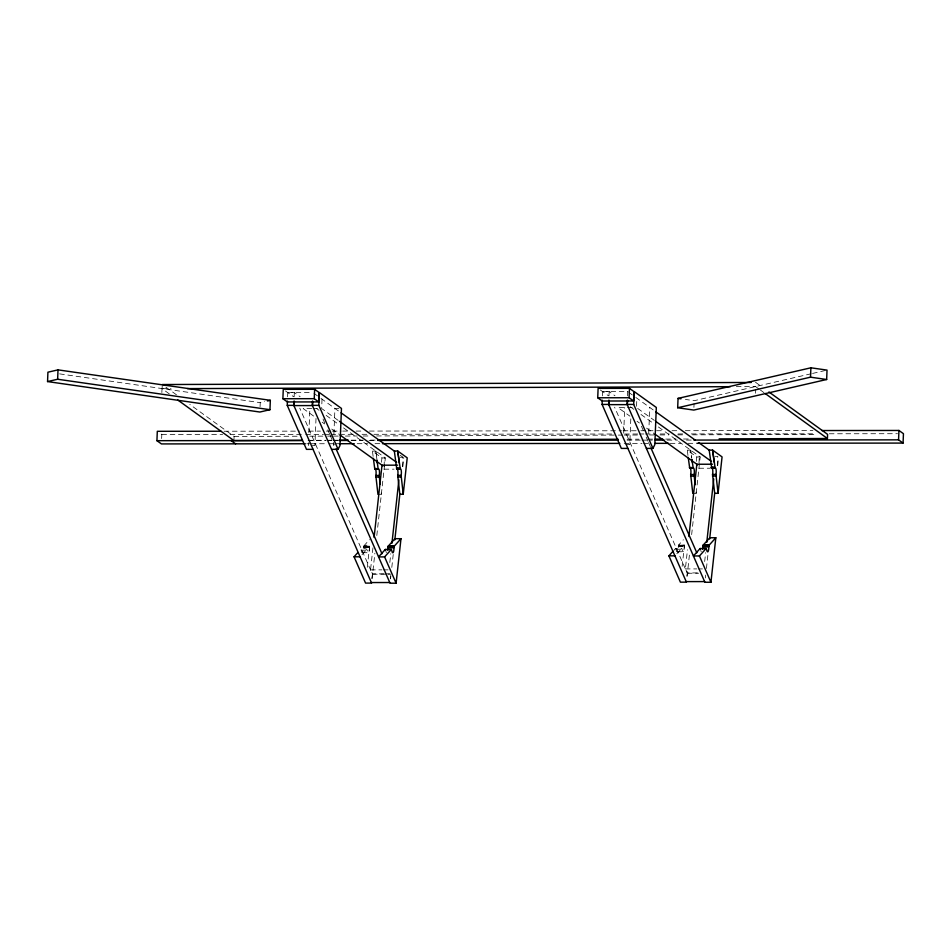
<?xml version="1.0" encoding="UTF-8"?>
<svg xmlns="http://www.w3.org/2000/svg" width="951" height="951" viewBox="0 0 951 951"><rect width="100%" height="100%" fill="white"/><g stroke="black" fill="none" stroke-linecap="round" stroke-linejoin="round"><path stroke-width="0.71" stroke-dasharray="4.75 3.57" d="M161.86 392.561L161.991 388.555M755.379 393.262L755.51 389.256M169.302 393.88L162.11 388.686L162.217 385.928M233.934 440.598L234.089 436.45L189.808 404.437M759.195 389.197L755.605 386.593L755.76 382.445L761.751 386.772M260.075 406.671L260.229 402.653L264.556 401.655M363.448 547.693C362.652 544.459 371.247 544.186 369.487 547.693A5.017 1.201 89.9 0 1 368.596 552.531A5.017 1.201 89.9 0 1 367.241 550.177C367.276 547.824 359.193 547.907 361.214 550.189A5.017 1.201 89.9 0 0 362.569 552.531A5.017 1.201 89.9 0 0 363.448 547.693L363.448 547.503M678.277 546.742L678.586 545.078L683.377 539.764M693.921 407.397L694.075 403.379M161.646 438.554L161.813 434.536L159.554 432.919M287.594 396.817L287.773 392.537L294.311 392.537L300.147 396.722M294.144 396.805L294.311 392.537M308.386 445.567L308.493 442.702M308.897 432.705L309.883 408.419M316.017 418.416L314.924 445.555L311.001 445.567M322.032 399.135L321.652 408.526L338.306 420.485M333.432 445.567L333.551 442.702M333.896 434.131L334.93 408.419L340.161 408.419M384.073 466.668L384.454 457.288M402.57 466.656L402.951 457.265L400.264 455.279M602.435 395.878L602.613 391.598L609.151 391.586L614.988 395.782M608.985 395.866L609.151 391.586M623.69 433.192L624.724 407.48M627.494 395.878L627.66 391.598M630.81 418.904L629.764 444.616L625.841 444.616M636.552 406.243L636.873 398.196M648.737 433.192L649.771 407.48M699.021 463.042L699.294 456.337M717.411 465.705L717.791 456.325L714.938 456.325M673.665 550.546L675.579 548.43L681.701 548.358L682.081 549.238A5.017 1.201 89.9 0 0 683.436 551.58A5.017 1.201 89.9 0 0 684.328 546.754L684.625 545.078L678.586 545.078M367.3 567.295L369.975 542.89M381.458 462.293L381.933 457.93L372.459 451.119L373.184 456.872M383.99 573.857L372.614 573.869L370.533 569.875L372.958 547.752M372.067 578.779L374.872 553.22M376.81 535.532L385.345 457.93L340.422 425.656M389.827 562.481L390.802 553.637M390.552 578.897L390.861 576.021M391.8 567.414L393.227 554.492M402.867 466.572L403.818 457.835M682.14 566.356L684.661 543.378M696.298 461.354L696.786 456.991L687.3 450.18L688.025 455.933M697.404 572.906L687.454 572.918L685.374 568.936L687.478 549.761M687.074 576.401L689.713 552.281M691.65 534.593L700.186 456.979L655.263 424.717M704.667 561.542L705.642 552.686M705.392 577.958L705.701 575.082M706.427 568.484L708.067 553.541M717.708 465.633L718.504 458.358M371.877 578.374L372.423 574.202L299.755 408.122M390.374 578.351L390.73 575.569M686.895 576.033L687.264 573.251L614.596 407.183M363.639 546.266L369.749 546.064M361.998 554.671L366.86 549.309M676.839 553.72L681.748 548.37M363.757 546.005L369.487 539.645M675.579 548.43L676.054 549.25A5.017 1.201 89.9 0 0 677.409 551.592A5.017 1.201 89.9 0 0 678.289 546.754L684.316 546.528M811.144 373.767L694.182 400.692L685.386 399.432M812.582 373.434L825.575 370.438M162.11 388.686L171.014 388.662M736.312 386.665L755.605 386.593M234.089 436.45L297.889 436.224M309.764 436.176L326.086 436.129M327.572 436.117L332.018 436.105M333.504 436.093L339.436 436.081M345.379 436.057L357.243 436.01M363.175 435.998L369.119 435.974M376.537 435.95L616.89 435.094M618.376 435.094L622.834 435.082M624.32 435.071L637.669 435.023M649.533 434.987L653.991 434.964M659.923 434.952L668.826 434.916M677.73 434.88L683.662 434.869M692.566 434.833L817.194 434.393M308.124 440.337L325.931 440.277M327.417 440.265L331.863 440.254M333.349 440.242L339.281 440.23M351.157 440.182L363.02 440.147M370.438 440.111L376.37 440.099M627.125 439.207L639.001 439.172M647.893 439.136L653.836 439.112M665.7 439.077L676.09 439.041M683.507 439.017L690.925 438.982M602.613 391.634L628.266 391.598M287.773 392.573L311.999 392.549M632.225 407.587L617.995 407.599L629.895 416.146M311.69 408.538L303.155 408.55L315.054 417.097M313.117 408.538L317.384 408.526M224.056 431.219L299.696 431.136M308.6 431.124L320.463 431.112M326.395 431.112L330.853 431.1M332.327 431.1L341.231 431.088M342.717 431.088L350.134 431.076M356.066 431.076L361.998 431.065M369.416 431.065L621.574 430.767M623.06 430.767L639.369 430.755M640.855 430.755L646.787 430.744M648.273 430.744L664.583 430.72M672 430.72L679.418 430.708M685.35 430.696L812.915 430.553M161.813 434.536L222.629 434.464M230.047 434.452L304.201 434.369M305.687 434.369L323.483 434.357M324.969 434.345L329.426 434.345M330.9 434.345L338.318 434.334M339.804 434.334L354.64 434.322M362.058 434.31L367.989 434.298M373.921 434.298L612.729 434.025M624.593 434.013L637.943 434.001M639.429 433.989L643.875 433.989M645.36 433.989L654.264 433.977M660.196 433.965L669.088 433.965M677.992 433.953L683.924 433.941M691.341 433.929L815.934 433.799M829.284 433.775L897.518 433.704M308.219 440.515L326.027 440.491M327.501 440.491L331.958 440.491M333.432 440.479L339.376 440.479M351.24 440.468L363.104 440.456M369.036 440.444L374.967 440.432M627.125 440.147L640.475 440.135M641.961 440.135L652.338 440.123M667.174 440.111L677.564 440.099M686.456 440.087L692.387 440.075M306.793 443.76L309.764 443.748M311.239 443.748L327.56 443.737M329.046 443.737L333.492 443.725M334.978 443.725L339.424 443.725M357.231 443.701L367.609 443.689M375.027 443.677L380.959 443.677M624.213 443.392L642.02 443.38M643.494 443.38L647.952 443.368M670.193 443.344L680.583 443.332M688.001 443.321L695.419 443.321M687.3 450.18L690.699 450.168L691.722 458.156L690.747 450.203M372.459 451.119L375.859 451.119L376.881 459.095M400.098 457.265L402.951 457.265M696.786 456.991L700.186 456.979M381.933 457.93L385.345 457.93M698.926 468.237L710.314 468.225M384.085 469.176L394.047 469.164M692.792 493.391L696.191 493.391L695.645 489.076M377.951 494.342L381.351 494.33L380.982 491.453M678.515 545.22L684.589 545.125M678.443 545.434L684.518 545.315M678.408 545.565L684.447 545.553M678.36 545.862L684.411 545.696M363.603 546.373L369.677 546.254M678.336 546.029L684.363 546.017M363.567 546.504L369.606 546.504M678.313 546.195L684.351 546.195M363.508 546.801L369.57 546.647M678.301 546.373L684.328 546.373M363.496 546.968L369.523 546.956M363.472 547.134L369.499 547.134M363.46 547.312L369.487 547.312M363.448 547.479L369.475 547.479M676.054 549.25L682.081 549.238M361.214 550.189L367.241 550.177M677.088 551.758L683.127 551.758M362.248 552.697L368.287 552.697M685.374 568.936L696.75 568.912M698.177 568.912L702.444 568.912M370.533 569.875L381.91 569.863M383.336 569.863L389.018 569.851M687.264 573.251L698.64 573.239M385.417 573.845L389.672 573.845M372.423 574.202L386.641 574.178M388.067 574.178L390.909 574.178M59.616 373.874L260.229 402.653M628.825 392.442L632.332 394.95M635.827 397.459L653.527 410.166M637.681 408.431L654.347 420.401M630.275 406.766L633.853 409.334M640.986 414.458L654.074 423.861M600.354 390.017L608.438 395.782M637.039 421.281L639.417 422.993M646.561 428.116L653.694 433.252M313.985 393.381L317.491 395.889M320.986 398.41L339.876 411.961M316.624 408.561L319.001 410.273M326.145 415.397L339.234 424.8M285.514 390.956L293.597 396.733M322.199 422.22L324.576 423.932M331.721 429.056L338.853 434.191M760.396 390.053L763.986 392.656M165.866 387.14L176.636 394.927M641.426 426.226L643.209 430.304M646.193 437.115L647.976 441.193M648.57 442.56L650.353 446.637M323.007 418.999L324.79 423.076M327.774 429.888L329.557 433.965M330.152 435.332L334.324 444.854M375.907 451.143L377.048 460.427M701.291 551.699A5.017 1.201 89.9 0 1 700.756 550.403M386.451 552.638A5.017 1.201 89.9 0 1 385.916 551.342"/><path stroke-width="1.43" d="M719.122 438.886L827.429 438.506L827.584 434.357L768.931 391.967M47.55 381.577L47.919 372.198L58.011 369.868L270.334 400.323L269.965 409.703L259.861 412.033L47.55 381.577L57.642 379.247L269.965 409.703M57.642 379.247L58.011 369.868M387.806 550.32A5.017 1.201 89.9 0 0 387.96 547.812L388.258 546.136L394.95 538.694L400.989 538.694L396.103 583.201L390.076 583.201L312.308 405.376L312.475 401.096M677.683 407.765L678.051 398.386L810.894 367.799L827.025 370.105L826.657 379.497L693.814 410.071L677.683 407.765L810.514 377.178L826.657 379.497M702.646 549.369A5.017 1.201 89.9 0 0 702.801 546.873L703.098 545.196L709.791 537.755L715.83 537.743L710.944 582.262L704.917 582.262L627.149 404.425L627.315 400.157M810.514 377.178L810.894 367.799M305.307 443.76L161.432 443.927L156.927 440.682L157.307 431.302L221.084 431.231M282.887 398.719L283.267 389.339L314.626 389.304L319.132 392.537L318.751 401.916L287.392 401.952L282.887 398.719L314.246 398.683L318.751 401.916M313.045 449.347L306.495 449.359L287.25 405.376L287.428 401.096M357.873 552.555L354.057 556.799L365.564 583.094L371.591 583.082L293.8 405.364L293.966 401.084M314.246 398.683L314.626 389.304M338.092 449.347L318.847 405.364L319.37 392.537L341.468 408.419L339.983 445.555L338.092 449.347L331.554 449.359M597.727 397.78L598.108 388.388L629.467 388.353L633.972 391.598L633.592 400.977L602.233 401.013L597.727 397.78L629.087 397.744L633.592 400.977M627.886 448.408L621.336 448.408L602.09 404.425L602.268 400.157M672.714 551.616L668.898 555.848L680.405 582.155L686.444 582.143L608.64 404.425L608.806 400.145M629.087 397.744L629.467 388.353M652.933 448.408L633.687 404.425L634.21 391.586L656.321 407.468L654.823 444.616L652.933 448.408L646.395 448.408M898.945 430.458L903.45 433.692L903.07 443.083L898.564 439.849L898.945 430.458L821.819 430.541M391.289 549.476L385.298 549.44L378.569 556.906L384.596 556.906L391.325 549.44L391.753 550.296A5.017 1.201 89.9 0 0 393.108 552.638A5.017 1.201 89.9 0 0 393.999 547.8L394.296 546.124L400.989 538.694M700.542 549.202L700.138 548.501L693.41 555.966L699.437 555.955L706.165 548.489L706.593 549.357A5.017 1.201 89.9 0 0 707.948 551.699A5.017 1.201 89.9 0 0 708.84 546.861L709.137 545.185L715.83 537.743M374.088 537.434L382.005 465.194L397.661 465.17M391.931 543.306L398.885 479.91M394.82 539.93L399.836 494.223L397.696 475.393A3.756 0.903 89.9 0 0 397.875 470.888A3.756 0.903 89.9 0 0 396.876 468.974L400.288 468.962A3.756 0.903 89.9 0 1 401.286 470.888A3.756 0.903 89.9 0 1 401.108 475.393L403.236 494.247L399.824 494.247M403.236 494.247L407.23 457.835L397.744 451.024L394.332 451.024L396.745 468.974M688.928 536.495L696.845 464.243L712.501 464.231M706.771 542.367L713.726 478.971M709.66 538.991L714.677 493.284L712.537 474.454A3.756 0.903 89.9 0 0 712.715 469.949A3.756 0.903 89.9 0 0 711.717 468.023L711.728 468.058M714.665 493.307L718.076 493.307L722.071 456.896L712.584 450.085L709.184 450.085L711.693 468.07M294.441 401.405L293.895 405.59L312.392 405.566L312.938 401.393M609.282 400.466L608.735 404.639L627.232 404.627L627.779 400.442M688.215 457.372L689.701 468.118A3.756 0.903 89.9 0 1 690.842 470.032A3.756 0.903 89.9 0 1 690.652 474.549L692.792 493.391M692.221 462.138L691.9 459.488L693.243 468.118A3.756 0.903 89.9 0 1 694.242 470.032A3.756 0.903 89.9 0 1 694.064 474.549L695.098 484.76M375.003 469.093L375.003 469.057A3.756 0.903 89.9 0 1 376.002 470.983A3.756 0.903 89.9 0 1 375.811 475.488L377.951 494.342M373.374 458.311L374.742 468.819L378.403 469.057A3.756 0.903 89.9 0 1 379.401 470.971A3.756 0.903 89.9 0 1 379.223 475.488L380.067 484.261M714.106 462.055L712.632 450.108L715.128 468.023A3.756 0.903 89.9 0 1 716.127 469.937A3.756 0.903 89.9 0 1 715.948 474.454L718.076 493.307M267.445 400.989L270.334 400.323M400.252 469.009L397.744 451.024L399.265 462.994M162.276 384.537L751.314 382.468M187.335 388.602L730.38 386.688M302.192 440.361L233.934 440.598L177.671 399.931M339.281 440.23L348.185 440.194M377.856 440.087L618.221 439.243M655.31 439.112L662.74 439.089M602.09 404.425L608.64 404.425M627.149 404.425L633.687 404.425M287.25 405.376L293.8 405.364M312.308 405.376L318.847 405.364M156.927 440.682L302.287 440.515M339.376 440.479L348.268 440.468M377.939 440.432L618.221 440.158M655.31 440.123L664.214 440.111M693.873 440.075L898.564 439.849M339.424 443.725L354.259 443.701M382.445 443.665L619.767 443.404M655.37 443.356L668.719 443.344M696.893 443.309L903.07 443.083M711.372 467.369L714.783 467.369M689.487 467.464L692.934 467.678M711.396 467.476L714.795 467.476M689.534 467.678L692.958 467.785M711.419 467.595L714.843 467.69M689.606 467.951L693.017 467.951M711.467 467.785L714.926 467.928M374.646 468.403L378.177 468.891M689.677 468.082L693.208 468.154M711.55 467.987L715.033 468.058M374.718 468.724L378.118 468.724M396.567 468.534L400.026 468.724M396.626 468.724L400.086 468.867M374.742 468.819L378.308 469.093M712.537 474.454L715.948 474.454M690.652 474.549L694.064 474.549M397.696 475.393L401.108 475.393M375.811 475.488L379.223 475.488M690.592 476.118L694.004 476.118M712.477 476.035L715.877 476.023M375.752 477.069L379.164 477.057M397.637 476.974L401.037 476.974M703.074 545.244L709.137 545.185M709.066 545.327L702.991 545.434L708.994 545.541M388.234 546.183L394.296 546.124M702.896 545.826L708.959 545.672M388.151 546.373L394.225 546.266M702.86 545.969L708.899 545.969M388.115 546.492L394.154 546.48M702.848 546.136L708.875 546.136M388.056 546.766L394.118 546.611M702.825 546.314L708.864 546.302M388.02 546.92L394.059 546.908M702.813 546.492L708.84 546.48M387.996 547.075L394.035 547.075M708.828 546.647L702.801 546.873M387.984 547.253L394.011 547.241M387.972 547.431L393.999 547.419M393.987 547.586L387.96 547.812M700.091 548.537L706.129 548.537M668.898 555.848L674.937 555.848M354.057 556.799L360.084 556.787M686.17 581.608L704.667 581.584M371.33 582.547L389.827 582.523M385.345 549.428L385.702 550.142M678.051 398.386L680.987 398.802M655.905 411.878L695.181 440.075M698.747 442.643L709.458 450.334M655.536 421.257L711.455 461.437M654.894 434.096L697.725 464.873M341.064 412.817L394.617 451.285M339.495 421.341L396.615 462.376M340.042 435.047L382.884 465.812M231.093 440.598L235.598 443.832M765.186 393.524L827.429 438.506M699.437 555.955L710.944 582.262M650.96 448.004L696.821 552.816M384.596 556.906L396.103 583.201M336.107 448.943L381.981 553.755M378.07 468.51L377.048 460.427L377.381 463.089M399.943 468.308L396.531 468.32L399.955 468.415"/></g></svg>
